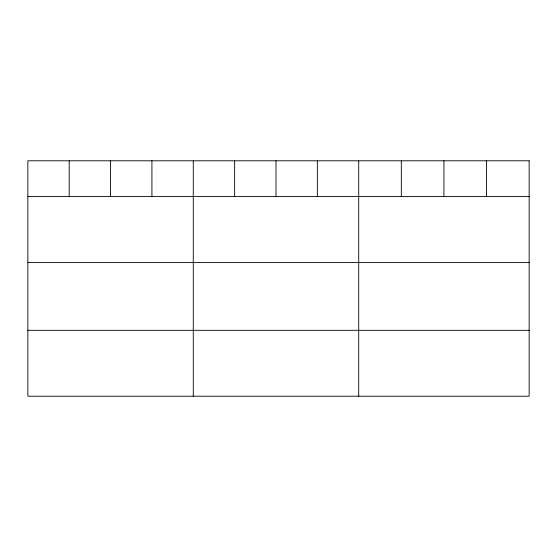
<?xml version="1.0" encoding="UTF-8"?>
<svg xmlns="http://www.w3.org/2000/svg" width="557" height="557" viewBox="0 0 557 557"><rect width="100%" height="100%" fill="white"/><g stroke="black" fill="none" stroke-linecap="round" stroke-linejoin="round"><path stroke-width="0.84" d="M27.85 196.524L529.15 196.524M27.85 262.424L529.15 262.424M27.85 330.315L529.15 330.315M486.539 160.792L486.539 196.524M443.929 160.792L443.929 196.524M401.319 160.792L401.319 196.524M358.708 160.792L358.708 396.208M317.351 160.792L317.351 196.524M275.993 160.792L275.993 196.524M234.636 160.792L234.636 196.524M193.279 160.792L193.279 396.208M151.922 160.792L151.922 196.524M110.565 160.792L110.565 196.524M69.207 160.792L69.207 196.524M529.15 160.792L27.85 160.792L27.85 396.208L529.15 396.208L529.15 160.792"/></g></svg>
